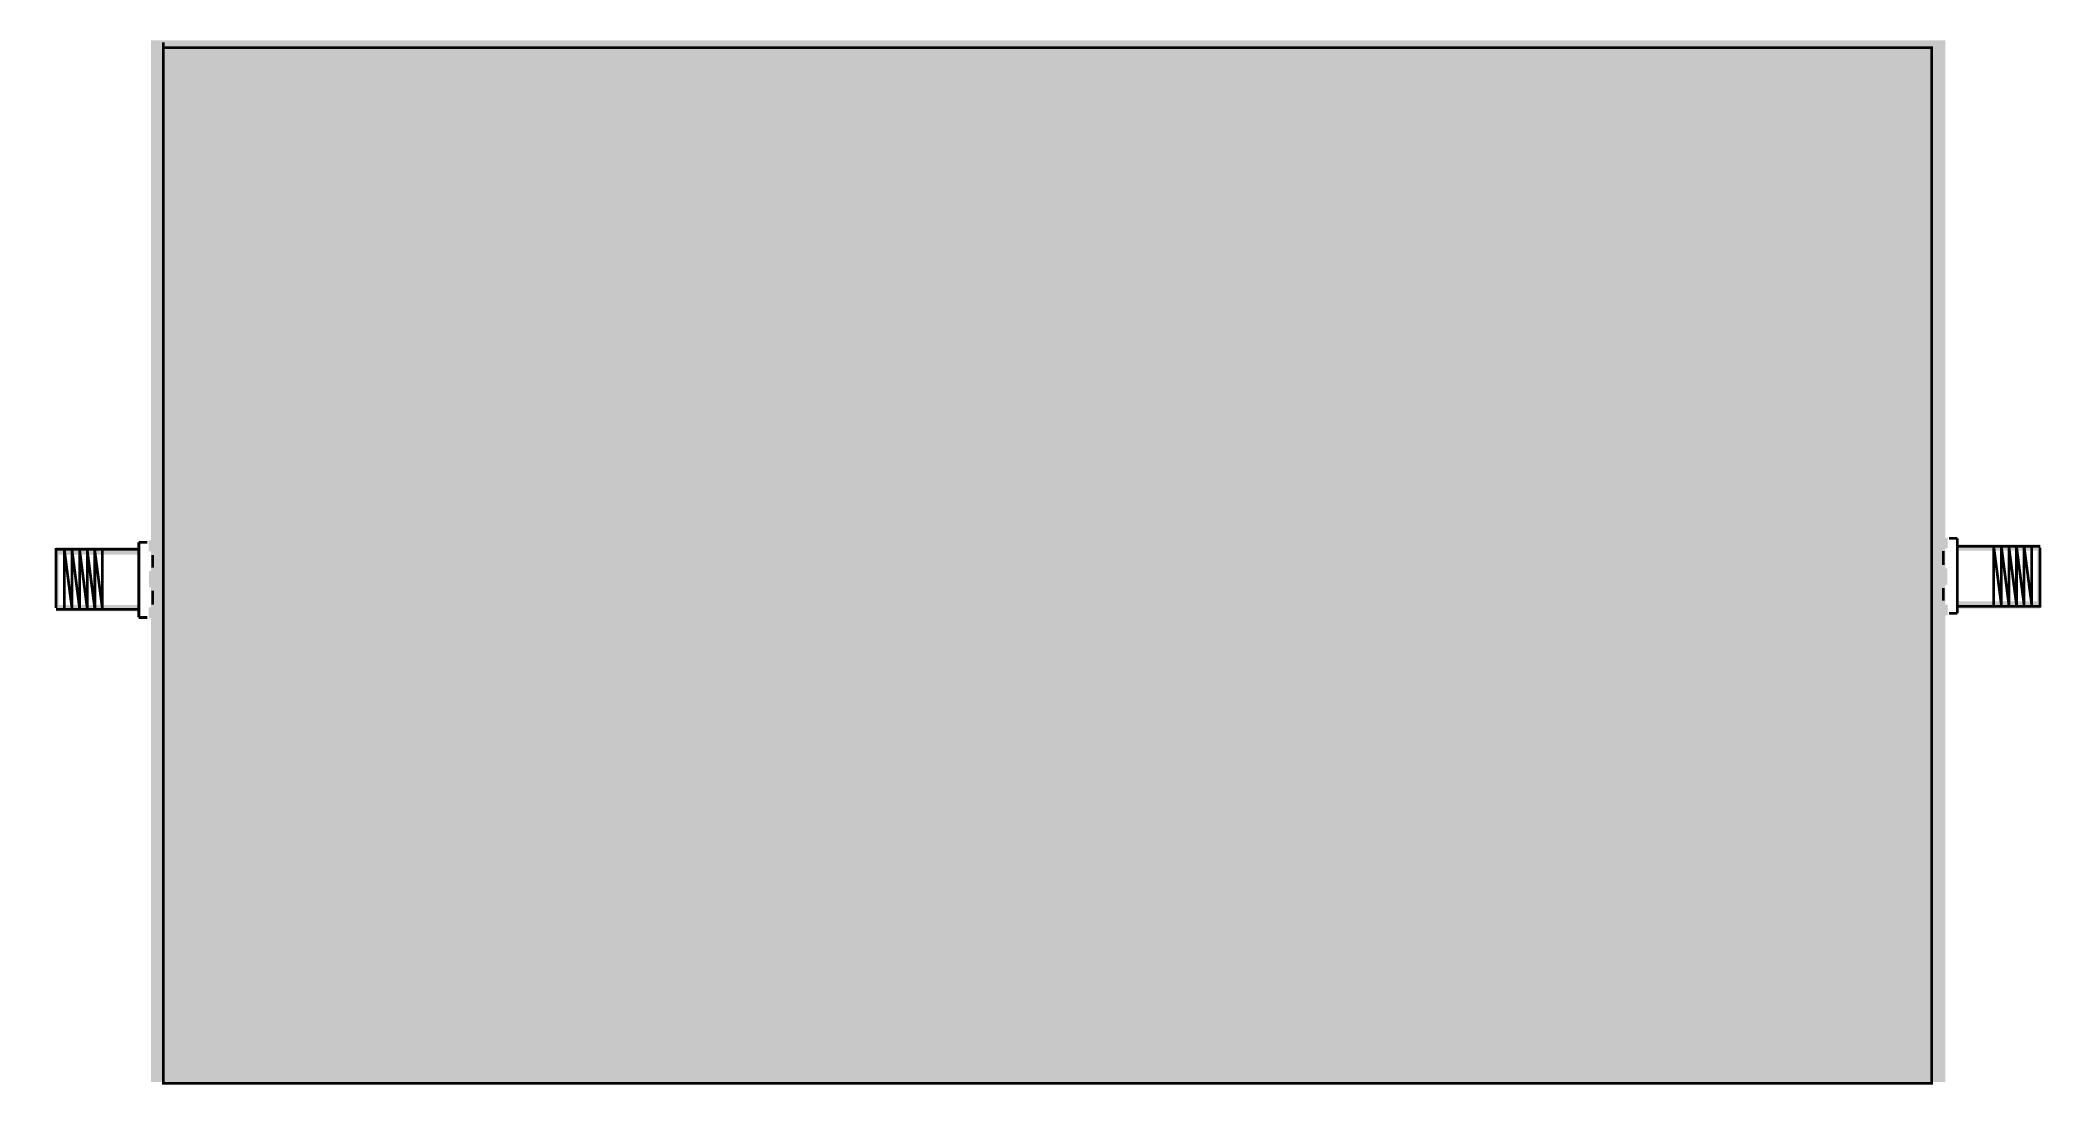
# Model space of a CAD drawing. Header units: millimetres. Extents: x -10 to 178, y -1 to 97.
import ezdxf

# ---------------------------------------------------------------- set-up
doc = ezdxf.new("R2010")
doc.units = ezdxf.units.MM
for name, color, linetype, true_color in [('BoardOutLine', 7, 'Continuous', 0xff00ff), ('BottomLayer', 7, 'Continuous', 0x0000ff), ('BottomPasteMaskLayer', 7, 'Continuous', 0x800000), ('BottomSolderMaskLayer', 7, 'Continuous', 0xaa00ff), ('Document', 7, 'Continuous', 0xffffff), ('TopLayer', 7, 'Continuous', 0xff0000), ('TopPasteMaskLayer', 7, 'Continuous', 0x808080), ('TopSilkLayer', 7, 'Continuous', 0xffcc00), ('TopSolderMaskLayer', 7, 'Continuous', 0x800080)]:
    doc.layers.add(name, color=color, linetype=linetype, true_color=true_color)

msp = doc.modelspace()

# ---------------------------------------------------------------- hatches: boundary and pattern name
at = {"layer": 'BottomLayer'}
for points in [[(0.51, 96.84), (167.77, 96.84), (167.77, -0.25), (0.51, -0.25), (0.51, 96.84)], [(0.39, 49.23), (0.39, 50.23), (5.39, 50.23), (5.39, 49.23)], [(167.85, 50.49), (167.85, 49.49), (162.85, 49.49), (162.85, 50.49)], [(0.39, 42.98), (0.39, 43.98), (5.39, 43.98), (5.39, 42.98)], [(167.85, 44.24), (167.85, 43.24), (162.85, 43.24), (162.85, 44.24)]]:
    msp.add_hatch(color=256, dxfattribs=at).paths.add_polyline_path(points)
at = {"layer": 'BottomPasteMaskLayer'}
for points in [[(0.39, 49.23), (0.39, 50.23), (5.39, 50.23), (5.39, 49.23)], [(167.85, 50.49), (167.85, 49.49), (162.85, 49.49), (162.85, 50.49)], [(0.39, 42.98), (0.39, 43.98), (5.39, 43.98), (5.39, 42.98)], [(167.85, 44.24), (167.85, 43.24), (162.85, 43.24), (162.85, 44.24)]]:
    msp.add_hatch(color=256, dxfattribs=at).paths.add_polyline_path(points)
at = {"layer": 'BottomSolderMaskLayer'}
for points in [[(0.27, 49.22), (0.27, 50.23), (5.52, 50.23), (5.52, 49.22)], [(167.98, 50.49), (167.98, 49.48), (162.73, 49.48), (162.73, 50.49)], [(0.27, 42.97), (0.27, 43.98), (5.52, 43.98), (5.52, 42.97)], [(167.98, 44.24), (167.98, 43.23), (162.73, 43.23), (162.73, 44.24)]]:
    msp.add_hatch(color=256, dxfattribs=at).paths.add_polyline_path(points)
at = {"layer": 'Document'}
for points in [[(-8.36, 49.6), (-8.36, 43.6), (-0.53, 43.6), (-0.53, 44.2), (-8.11, 44.2), (-8.11, 48.91), (-0.53, 48.91), (-0.53, 49.6)], [(176.6, 43.86), (176.6, 49.86), (168.78, 49.86), (168.78, 49.26), (176.35, 49.26), (176.35, 44.56), (168.78, 44.56), (168.78, 43.86)]]:
    msp.add_hatch(color=256, dxfattribs=at).paths.add_polyline_path(points)
at = {"layer": 'TopLayer'}
for points in [[(86.72, 42.97), (86.72, 50.87), (81.62, 50.87), (81.62, 46.9), (49.74, 46.9), (49.74, 50.5), (44.94, 50.5), (44.94, 46.78), (20.95, 46.78), (20.95, 46.18), (44.94, 46.18), (44.94, 42.6), (49.74, 42.6), (49.74, 46.3), (81.62, 46.3), (81.62, 42.97)], [(0.39, 49.23), (0.39, 50.23), (5.39, 50.23), (5.39, 49.23)], [(123.44, 42.71), (123.44, 50.61), (118.64, 50.61), (118.64, 46.91), (86.75, 46.91), (86.75, 46.31), (118.64, 46.31), (118.64, 42.71)], [(167.85, 50.49), (167.85, 49.49), (162.85, 49.49), (162.85, 50.49)], [(0.39, 45.85), (0.39, 47.35), (5.39, 47.35), (5.39, 45.85)], [(20.95, 45.33), (20.95, 48.13), (0.65, 48.13), (0.65, 45.33)], [(147.45, 46.6), (147.45, 47.2), (123.45, 47.2), (123.45, 46.6)], [(167.75, 45.54), (167.75, 48.34), (147.46, 48.34), (147.46, 45.54)], [(167.85, 47.61), (167.85, 46.11), (162.85, 46.11), (162.85, 47.61)], [(0.39, 42.98), (0.39, 43.98), (5.39, 43.98), (5.39, 42.98)], [(167.85, 44.24), (167.85, 43.24), (162.85, 43.24), (162.85, 44.24)]]:
    msp.add_hatch(color=256, dxfattribs=at).paths.add_polyline_path(points)
at = {"layer": 'TopPasteMaskLayer'}
for points in [[(0.39, 49.23), (0.39, 50.23), (5.39, 50.23), (5.39, 49.23)], [(167.85, 50.49), (167.85, 49.49), (162.85, 49.49), (162.85, 50.49)], [(0.39, 45.85), (0.39, 47.35), (5.39, 47.35), (5.39, 45.85)], [(167.85, 47.61), (167.85, 46.11), (162.85, 46.11), (162.85, 47.61)], [(0.39, 42.98), (0.39, 43.98), (5.39, 43.98), (5.39, 42.98)], [(167.85, 44.24), (167.85, 43.24), (162.85, 43.24), (162.85, 44.24)]]:
    msp.add_hatch(color=256, dxfattribs=at).paths.add_polyline_path(points)
at = {"layer": 'TopSolderMaskLayer'}
for points in [[(0.27, 49.22), (0.27, 50.23), (5.52, 50.23), (5.52, 49.22)], [(167.98, 50.49), (167.98, 49.48), (162.73, 49.48), (162.73, 50.49)], [(0.31, 45.85), (0.31, 47.36), (5.48, 47.36), (5.48, 45.85)], [(167.94, 47.62), (167.94, 46.11), (162.77, 46.11), (162.77, 47.62)], [(0.27, 42.97), (0.27, 43.98), (5.52, 43.98), (5.52, 42.97)], [(167.98, 44.24), (167.98, 43.23), (162.73, 43.23), (162.73, 44.24)]]:
    msp.add_hatch(color=256, dxfattribs=at).paths.add_polyline_path(points)

# ---------------------------------------------------------------- linework, layer by layer
at = {"layer": 'BoardOutLine', "const_width": 0.254}
msp.add_lwpolyline([(1.65, 96.65), (1.65, -0.38), (166.5, -0.38), (166.5, 96.14), (1.65, 96.14)], dxfattribs=at)
at = {"layer": 'TopSilkLayer', "const_width": 0.254}
for points in [[(-0.64, 49.27), (-0.64, 49.4), (-8.35, 49.4), (-8.35, 43.81), (-8.36, 43.81)], [(-7.57, 49.27), (-6.86, 43.81)], [(-7.57, 43.81), (-7.57, 49.27)], [(-6.86, 43.81), (-6.86, 49.27)], [(-6.86, 43.81), (-6.86, 49.27)], [(-6.86, 49.27), (-6.15, 43.81)], [(-6.15, 43.81), (-6.15, 49.27)], [(-6.15, 49.27), (-5.44, 43.81)], [(-6.15, 43.81), (-6.15, 49.27)], [(-5.44, 43.81), (-5.44, 49.27)], [(-5.44, 43.81), (-5.44, 49.27)], [(-5.44, 49.27), (-4.74, 43.81)], [(-4.74, 43.81), (-4.74, 49.27)], [(-4.74, 49.27), (-4.03, 43.81)], [(-4.74, 43.81), (-4.74, 49.27)], [(-4.03, 43.81), (-4.03, 49.27)], [(-0.64, 50.04), (0.15, 50.04)], [(-0.64, 50.04), (-0.64, 43.04)], [(0.66, 47.68), (0.66, 48.86)], [(167.59, 49.25), (167.59, 47.92)], [(168.88, 50.43), (168.1, 50.43)], [(168.88, 43.43), (168.88, 50.43)], [(168.88, 44.2), (168.88, 44.07), (176.6, 44.07), (176.6, 49.66), (176.61, 49.66)], [(168.88, 49.66), (176.62, 49.66)], [(172.99, 44.2), (172.28, 49.66)], [(172.28, 49.66), (172.28, 44.2)], [(172.99, 49.66), (172.99, 44.2)], [(173.69, 44.2), (172.99, 49.66)], [(172.99, 49.66), (172.99, 44.2)], [(173.69, 49.66), (173.69, 44.2)], [(173.69, 49.66), (173.69, 44.2)], [(174.4, 44.2), (173.69, 49.66)], [(174.4, 49.66), (174.4, 44.2)], [(175.11, 44.2), (174.4, 49.66)], [(174.4, 49.66), (174.4, 44.2)], [(175.11, 49.66), (175.11, 44.2)], [(175.11, 49.66), (175.11, 44.2)], [(175.82, 44.2), (175.11, 49.66)], [(175.82, 49.66), (175.82, 44.2)], [(0.66, 44.22), (0.66, 45.54)], [(167.59, 45.78), (167.59, 44.6)], [(-0.64, 43.81), (-8.37, 43.81)], [(168.88, 43.43), (168.1, 43.43)], [(-0.64, 43.04), (0.15, 43.04)]]:
    msp.add_lwpolyline(points, dxfattribs=at)

doc.saveas('drawing.dxf')
